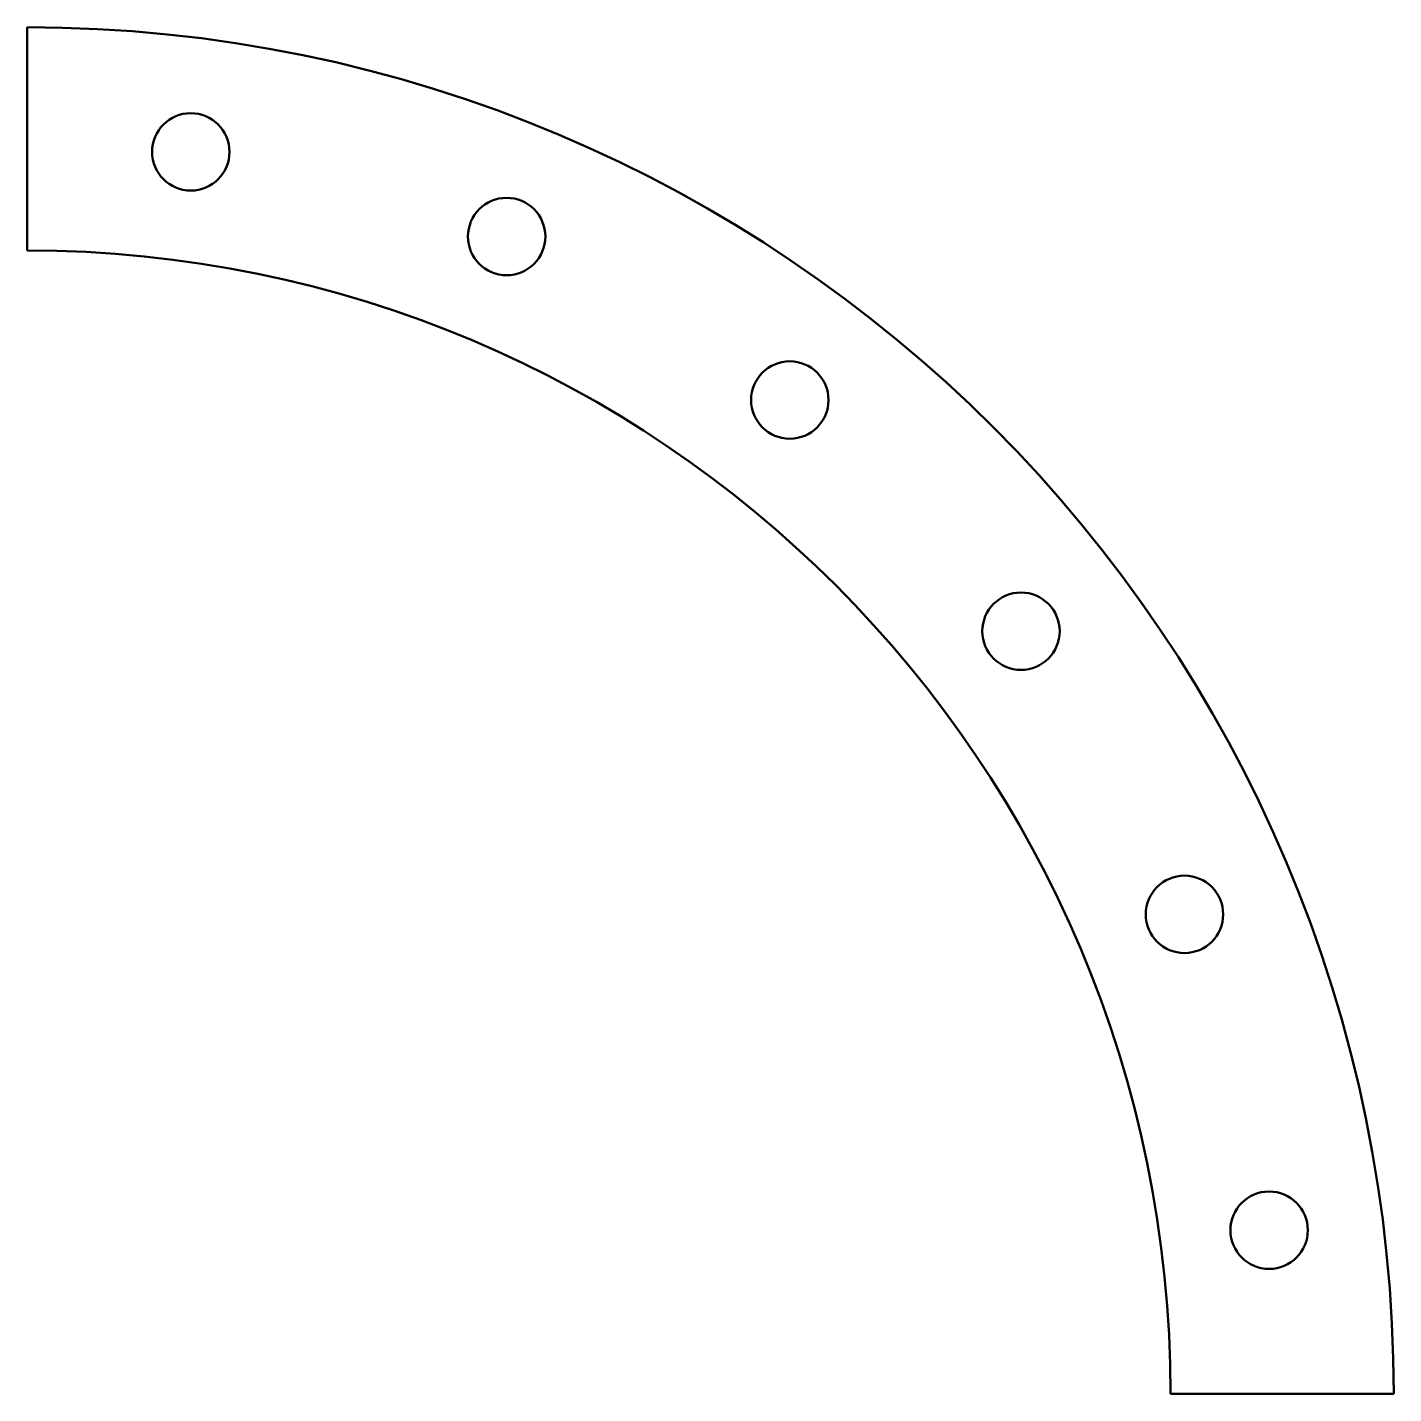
# Model space of a CAD drawing. Header units: millimetres. Extents: x 0 to 300, y 0 to 300.
import ezdxf

# ---------------------------------------------------------------- set-up
doc = ezdxf.new("R2010")
doc.units = ezdxf.units.MM
doc.layers.add('IV_INTERIOR_PROFILES', color=7, linetype='Continuous', lineweight=50)
doc.layers.add('IV_OUTER_PROFILE', color=7, linetype='Continuous', lineweight=50)

msp = doc.modelspace()

# ---------------------------------------------------------------- linework, layer by layer
at = {"layer": 'IV_INTERIOR_PROFILES'}
for centre in [(35.89, 272.65), (105.24, 254.07), (167.41, 218.17), (218.17, 167.41), (254.07, 105.24), (272.65, 35.89)]:
    msp.add_circle(centre, 8.5, dxfattribs=at)
at = {"layer": 'IV_OUTER_PROFILE'}
for p, q in [((0, 300), (0, 251)), ((251, 0), (300, 0))]:
    msp.add_line(p, q, dxfattribs=at)
for radius in [300, 251]:
    msp.add_arc((0, 0), radius, 0, 90, dxfattribs=at)

doc.saveas('drawing.dxf')
